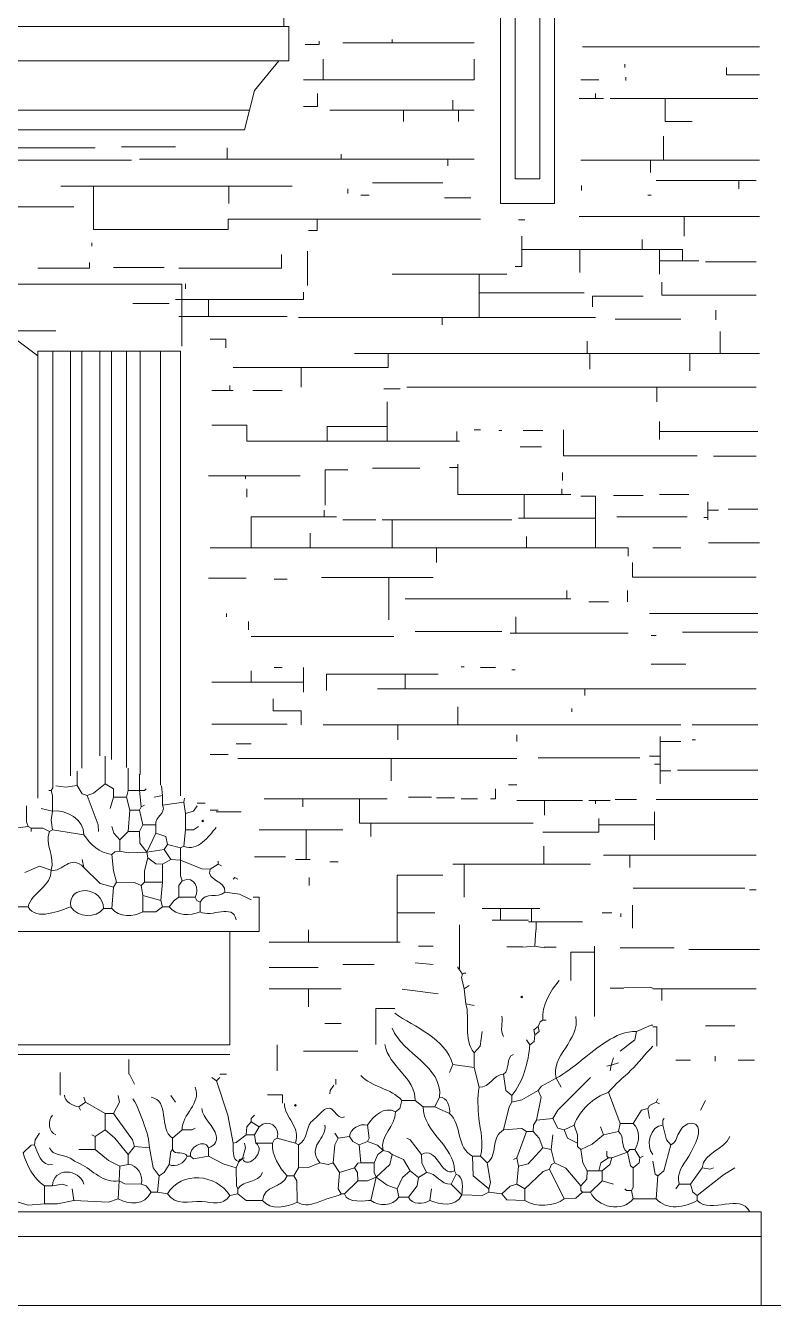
# Model space of a CAD drawing. Header units: millimetres. Extents: x 0 to 19989, y 0 to 8213.
# Drawn here: x 6182 to 7902, y 0 to 2943 of the extents above; entities that cross this region are included whole.
import ezdxf

# ---------------------------------------------------------------- set-up
doc = ezdxf.new("R2010")
doc.units = ezdxf.units.MM
for name, color, linetype, lineweight in [('ARCH', 7, 'Continuous', 13), ('GROUND', 7, 'Continuous', 13), ('LOUVERS', 7, 'Continuous', 13), ('MASONRY', 7, 'Continuous', 13), ('PLANTS', 94, 'Continuous', 13), ('WINDOWS', 7, 'Continuous', 13)]:
    doc.layers.add(name, color=color, linetype=linetype, lineweight=lineweight)

msp = doc.modelspace()

# ---------------------------------------------------------------- linework, layer by layer
at = {"layer": 'ARCH', "color": 7, "lineweight": 13}
for p, q in [((7273.8, 2533.9), (7273.8, 3382.4)), ((7398.2, 3382.4), (7398.2, 2533.9)), ((7307.7, 2590.5), (7307.7, 3337.1)), ((7364.3, 3337.1), (7364.3, 2590.5)), ((6776, 3235.3), (6776, 2941.2)), ((6776, 2941.2), (4049.8, 2941.2)), ((6776, 2941.2), (6787.3, 2941.2)), ((6787.3, 2941.2), (6787.3, 2862)), ((6764.7, 2862), (4049.8, 2862)), ((6708.1, 2794.1), (6764.7, 2862)), ((6787.3, 2862), (6764.7, 2862)), ((6696.8, 2748.9), (6708.1, 2794.1)), ((4129, 2748.9), (6696.8, 2748.9)), ((6685.5, 2703.6), (6696.8, 2748.9)), ((4140.3, 2703.6), (6685.5, 2703.6)), ((7364.3, 2590.5), (7307.7, 2590.5)), ((7398.2, 2533.9), (7273.8, 2533.9)), ((6705.3, 938.9), (6719.5, 938.9)), ((6719.5, 938.9), (6719.5, 859.7)), ((6651.6, 859.7), (4208.1, 859.7)), ((6719.5, 859.7), (6651.6, 859.7)), ((6651.6, 859.7), (6651.6, 599.5)), ((6651.6, 599.5), (4208.1, 599.5)), ((5995.5, 576.9), (6651.6, 576.9)), ((2816.7, 214.9), (7873.3, 214.9)), ((7873.3, 214.9), (7873.3, 158.4)), ((2816.7, 158.4), (7873.3, 158.4)), ((7873.3, 158.4), (7873.3, 0))]:
    msp.add_line(p, q, dxfattribs=at)
at = {"layer": 'GROUND', "color": 7, "lineweight": 13}
for p, q in [((2816.7, 0), (7873.3, 0)), ((7873.3, 0), (7929.9, 0))]:
    msp.add_line(p, q, dxfattribs=at)
at = {"layer": 'LOUVERS', "color": 7, "lineweight": 13}
for p, q in [((6210.4, 2194.6), (6244.7, 2194.6)), ((6210.4, 2183.3), (6210.4, 2194.6)), ((6210.4, 1166.7), (6210.4, 2183.3)), ((6244.7, 2194.6), (6285.7, 2194.6)), ((6244.7, 2194.6), (6244.7, 1190.1)), ((6285.7, 2194.6), (6311.2, 2194.6)), ((6285.7, 2194.6), (6285.7, 1218)), ((6311.2, 2194.6), (6352.6, 2194.6)), ((6311.2, 2194.6), (6311.2, 1235.4)), ((6352.6, 2194.6), (6379.3, 2194.6)), ((6352.6, 2194.6), (6352.6, 1263.7)), ((6379.3, 2194.6), (6414.5, 2194.6)), ((6379.3, 2194.6), (6379.3, 1255.5)), ((6414.5, 2194.6), (6445.6, 2194.6)), ((6414.5, 2194.6), (6414.5, 1236.9)), ((6445.6, 2194.6), (6492.3, 2194.6)), ((6445.6, 2194.6), (6445.6, 1220.6)), ((6492.3, 2194.6), (6538.5, 2194.6)), ((6492.3, 2194.6), (6492.3, 1196)), ((6538.5, 2194.6), (6538.5, 1171.7))]:
    msp.add_line(p, q, dxfattribs=at)
at = {"layer": 'MASONRY', "color": 7, "lineweight": 13}
for p, q in [((6825, 2899.8), (6857.1, 2899.8)), ((6857.1, 2899.8), (6857.1, 2907.2)), ((7024.9, 2903.5), (6911.8, 2903.5)), ((7024.9, 2903.5), (7024.9, 2911)), ((7024.9, 2903.5), (7213.4, 2903.5)), ((7869.5, 2894), (7462.3, 2894)), ((6866.5, 2818.7), (6866.5, 2865.8)), ((7213.3, 2818.7), (7213.3, 2865.8)), ((7560.3, 2846.9), (7560.3, 2854.4)), ((7794.1, 2846.9), (7794.1, 2830)), ((7794.1, 2830), (7869.5, 2830)), ((6866.5, 2818.7), (6821.3, 2818.7)), ((6866.5, 2818.7), (7175.7, 2818.7)), ((7175.7, 2818.7), (7213.3, 2818.7)), ((7500, 2818.6), (7458.5, 2818.6)), ((7562.2, 2824.3), (7562.2, 2816.7)), ((6853.5, 2786.6), (6853.5, 2757.1)), ((7164.4, 2771.5), (7164.4, 2748.9)), ((7492.5, 2775.3), (7454.8, 2775.3)), ((7492.5, 2775.3), (7492.5, 2786.6)), ((7492.5, 2775.3), (7511.3, 2775.3)), ((7526.4, 2775.3), (7652.4, 2775.3)), ((7652.4, 2722.7), (7652.4, 2775.3)), ((7865.8, 2775.3), (7652.4, 2775.3)), ((6853.5, 2757.1), (6821.3, 2757.1)), ((6881.6, 2748.9), (7051.3, 2748.9)), ((7051.3, 2748.9), (7051.3, 2722.5)), ((7164.4, 2748.9), (7051.3, 2748.9)), ((7177.6, 2748.9), (7164.4, 2748.9)), ((7177.6, 2748.9), (7213.4, 2748.9)), ((7177.6, 2748.9), (7177.6, 2722.5)), ((7714.9, 2722.7), (7652.4, 2722.7)), ((7648.9, 2633.9), (7648.9, 2688.5)), ((6342.4, 2662.1), (6131.2, 2662.1)), ((6527.1, 2664), (6402.7, 2664)), ((6645.9, 2635.7), (6645.9, 2662.1)), ((5937, 2633.9), (6425.3, 2633.9)), ((6645.9, 2635.7), (6444.2, 2635.7)), ((6645.9, 2635.7), (6908, 2635.7)), ((6908, 2647.1), (6908, 2635.7)), ((6960.8, 2635.7), (6908, 2635.7)), ((6983.4, 2635.7), (6960.8, 2635.7)), ((6987.2, 2635.7), (6983.4, 2635.7)), ((7032.4, 2635.7), (6987.2, 2635.7)), ((7055.1, 2635.7), (7032.4, 2635.7)), ((7055.1, 2635.7), (7153.1, 2635.7)), ((7153.1, 2635.7), (7153.1, 2620.7)), ((7153.1, 2635.7), (7213.4, 2635.7)), ((7458.5, 2633.9), (7618.8, 2633.9)), ((7618.8, 2605.6), (7618.8, 2633.9)), ((7648.9, 2633.9), (7618.8, 2633.9)), ((7648.9, 2633.9), (7869.5, 2633.9)), ((6263.2, 2573.5), (6338.6, 2573.5)), ((6649.7, 2573.5), (6338.6, 2573.5)), ((6338.6, 2522.6), (6338.6, 2573.5)), ((6649.7, 2573.5), (6649.7, 2533.9)), ((6649.7, 2573.5), (6794.9, 2573.5)), ((6923.1, 2567.9), (6923.1, 2556.6)), ((6979.6, 2581.1), (7141.8, 2581.1)), ((7460.4, 2564.1), (7460.4, 2575.4)), ((7632, 2586.7), (7822.4, 2586.7)), ((7822.4, 2586.7), (7822.4, 2567.9)), ((7862, 2586.7), (7822.4, 2586.7)), ((6953.2, 2552.8), (6972.1, 2552.8)), ((7205.9, 2547.1), (7145.6, 2547.1)), ((7620.7, 2552.8), (7613.1, 2552.8)), ((6293.4, 2526.4), (5940.8, 2526.4)), ((6338.6, 2473.8), (6338.6, 2522.6)), ((7696.1, 2503.8), (7454.8, 2503.8)), ((7696.1, 2458.5), (7696.1, 2503.8)), ((7696.1, 2503.8), (7869.5, 2503.8)), ((6647.8, 2473.8), (6338.6, 2473.8)), ((6852.8, 2498), (6647.8, 2498)), ((6647.8, 2498), (6647.8, 2473.8)), ((6852.8, 2471.8), (6852.8, 2498)), ((6852.8, 2498), (7149.3, 2498)), ((7149.3, 2498), (7228.5, 2498)), ((7315.2, 2496.2), (7330.3, 2496.2)), ((6334.8, 2435.9), (6334.8, 2443.4)), ((6832.6, 2471.8), (6852.8, 2471.8)), ((7322.8, 2428.4), (7322.8, 2458.5)), ((7599.9, 2451), (7599.9, 2428.4)), ((6770.4, 2385.1), (6770.4, 2417)), ((6830.7, 2345.4), (6830.7, 2424.6)), ((7322.8, 2388.8), (7322.8, 2428.4)), ((7322.8, 2428.4), (7456.6, 2428.4)), ((7456.6, 2375.6), (7456.6, 2428.4)), ((7456.6, 2428.4), (7599.9, 2428.4)), ((7639.5, 2428.4), (7599.9, 2428.4)), ((7639.5, 2428.4), (7639.5, 2402)), ((7639.5, 2428.4), (7692.3, 2428.4)), ((7692.3, 2428.4), (7692.3, 2402)), ((6329.2, 2385.1), (6210.4, 2385.1)), ((6329.2, 2398.2), (6329.2, 2385.1)), ((6500.8, 2386.9), (6383.9, 2386.9)), ((6534.7, 2385.1), (6770.4, 2385.1)), ((7307.7, 2388.8), (7322.8, 2388.8)), ((7639.5, 2371.8), (7639.5, 2402)), ((7639.5, 2402), (7692.3, 2402)), ((7730, 2402), (7692.3, 2402)), ((7745.1, 2400.1), (7862, 2400.1)), ((7040, 2371.7), (7024.9, 2371.7)), ((7224.7, 2371.7), (7040, 2371.7)), ((7224.7, 2328.4), (7224.7, 2371.7)), ((7224.7, 2371.7), (7288.8, 2371.7)), ((6459.3, 2348.1), (6097.3, 2348.1)), ((6541.3, 2348.1), (6459.3, 2348.1)), ((6541.3, 2313.3), (6541.3, 2348.1)), ((6549.8, 2337.9), (6549.8, 2349.2)), ((6821.3, 2313.3), (6821.3, 2330.3)), ((7224.7, 2328.4), (7224.7, 2271.9)), ((7224.7, 2328.4), (7466.1, 2328.4)), ((7645.2, 2322.9), (7645.2, 2352.9)), ((6429.1, 2303.9), (6512.1, 2303.9)), ((6527.1, 2313.3), (6541.3, 2313.3)), ((6541.3, 2273.8), (6541.3, 2313.3)), ((6541.3, 2313.3), (6568.6, 2313.3)), ((6568.6, 2313.3), (6602.6, 2313.3)), ((6602.6, 2273.8), (6602.6, 2313.3)), ((6602.6, 2313.3), (6821.3, 2313.3)), ((7601.8, 2320.8), (7485.5, 2320.8)), ((7485.5, 2320.8), (7485.5, 2296.4)), ((7862, 2322.9), (7645.2, 2322.9)), ((6541.3, 2273.8), (6534.7, 2273.8)), ((6541.3, 2205.9), (6541.3, 2273.8)), ((6602.6, 2273.8), (6541.3, 2273.8)), ((6783.6, 2273.8), (6602.6, 2273.8)), ((6960.8, 2271.9), (6810, 2271.9)), ((7139.9, 2271.9), (6960.8, 2271.9)), ((7139.9, 2254.9), (7139.9, 2271.9)), ((7139.9, 2271.9), (7224.7, 2271.9)), ((7243.6, 2271.9), (7224.7, 2271.9)), ((7492.5, 2271.9), (7243.6, 2271.9)), ((7537.7, 2268.1), (7688.5, 2268.1)), ((7769.6, 2288.8), (7769.6, 2266.2)), ((6251.9, 2241.4), (6145.4, 2241.4)), ((7779, 2188.9), (7779, 2239.8)), ((6606.3, 2222.2), (6642.2, 2222.2)), ((6642.2, 2222.2), (6642.2, 2202.1)), ((7473.6, 2188.9), (7473.6, 2217.2)), ((6938.2, 2188.9), (7015.5, 2188.9)), ((7015.5, 2156.9), (7015.5, 2188.9)), ((7134.2, 2188.9), (7015.5, 2188.9)), ((7473.6, 2188.9), (7134.2, 2188.9)), ((7473.6, 2188.9), (7479.3, 2188.9)), ((7479.3, 2153.1), (7479.3, 2188.9)), ((7709.3, 2188.9), (7479.3, 2188.9)), ((7709.3, 2188.9), (7709.3, 2149.3)), ((7709.3, 2188.9), (7779, 2188.9)), ((7869.5, 2188.9), (7779, 2188.9)), ((6659.1, 2156.9), (6815.6, 2156.9)), ((6815.6, 2156.9), (6815.6, 2111.6)), ((6815.6, 2156.9), (7015.5, 2156.9)), ((6610.1, 2104.1), (6651.6, 2104.1)), ((6651.6, 2115.4), (6651.6, 2104.1)), ((6659.1, 2104.1), (6651.6, 2104.1)), ((6704.4, 2104.1), (6772.2, 2104.1)), ((7043.7, 2107.8), (7006, 2107.8)), ((7058.8, 2111.6), (7633.9, 2111.6)), ((7633.9, 2077.7), (7633.9, 2111.6)), ((7633.9, 2111.6), (7862, 2111.6)), ((7013.6, 2021), (7013.6, 2077.7)), ((7639.5, 2009.8), (7639.5, 2032.4)), ((6691.1, 2024.3), (6610.1, 2024.3)), ((6691.1, 1987.2), (6691.1, 2024.3)), ((6875.9, 1987.2), (6875.9, 2021)), ((6875.9, 2021), (7013.6, 2021)), ((7013.6, 1987.2), (7013.6, 2021)), ((7173.8, 1987.2), (7173.8, 2009.8)), ((7228.5, 2013.6), (7213.4, 2013.6)), ((7277.5, 2011.7), (7270, 2011.7)), ((7371.8, 2011.7), (7326.5, 2011.7)), ((7419, 2013.6), (7419, 1953.4)), ((7639.5, 2009.8), (7639.5, 1991)), ((7639.5, 2009.8), (7865.8, 2009.8)), ((6875.9, 1987.2), (6691.1, 1987.2)), ((6875.9, 1987.2), (7013.6, 1987.2)), ((7013.6, 1987.2), (7173.8, 1987.2)), ((7179.5, 1987.2), (7173.8, 1987.2)), ((7319, 1974), (7368, 1974)), ((7419, 1953.4), (7439.7, 1953.4)), ((7439.7, 1953.4), (7726.2, 1953.4)), ((7764, 1953.2), (7862, 1953.2)), ((6923.1, 1921.2), (6870.8, 1921.2)), ((6870.8, 1921.2), (6870.8, 1840.1)), ((6979.6, 1925), (7089, 1925)), ((7175.7, 1926.8), (7156.9, 1926.8)), ((7175.7, 1934.4), (7175.7, 1926.8)), ((7175.7, 1926.8), (7175.7, 1864.6)), ((7417, 1896.7), (7417, 1915.5)), ((6687.4, 1908), (6602.6, 1908)), ((6687.4, 1900.5), (6687.4, 1908)), ((6687.4, 1908), (6813.7, 1908)), ((6691.2, 1877.8), (6691.2, 1859)), ((7175.7, 1864.6), (7328.4, 1864.6)), ((7328.4, 1864.6), (7328.4, 1810)), ((7415.2, 1864.6), (7328.4, 1864.6)), ((7415.2, 1864.6), (7415.2, 1877.8)), ((7415.2, 1864.6), (7435.9, 1864.6)), ((7458.5, 1860.8), (7492.5, 1860.8)), ((7492.5, 1860.8), (7492.5, 1810)), ((7533.9, 1862.7), (7601.8, 1862.7)), ((7639.5, 1864.6), (7707.4, 1864.6)), ((6868.4, 1828.8), (6868.4, 1813.7)), ((7750.8, 1828.8), (7750.8, 1847.7)), ((7750.8, 1828.8), (7750.8, 1811.8)), ((7750.8, 1828.8), (7775.3, 1828.8)), ((7797.9, 1830.7), (7865.8, 1830.7)), ((6868.4, 1813.7), (6700.6, 1813.7)), ((6700.6, 1813.7), (6700.6, 1742.1)), ((6896.7, 1813.7), (6868.4, 1813.7)), ((6987.2, 1806.2), (6911.8, 1806.2)), ((7002.3, 1806.2), (7024.9, 1806.2)), ((7024.9, 1806.2), (7024.9, 1742.1)), ((7024.9, 1806.2), (7300.2, 1806.2)), ((7328.4, 1810), (7315.2, 1810)), ((7492.5, 1810), (7328.4, 1810)), ((7492.5, 1742.1), (7492.5, 1810)), ((7703.6, 1813.7), (7541.5, 1813.7)), ((7750.8, 1811.8), (7741.3, 1811.8)), ((7750.8, 1806.2), (7750.8, 1811.8)), ((6836.3, 1776), (6836.3, 1742.1)), ((7334.1, 1768.5), (7334.1, 1742.1)), ((6606.3, 1742.1), (6700.6, 1742.1)), ((6700.6, 1742.1), (6836.3, 1742.1)), ((6885.4, 1742.1), (6836.3, 1742.1)), ((7024.9, 1742.1), (6885.4, 1742.1)), ((7126.7, 1742.1), (7024.9, 1742.1)), ((7126.7, 1742.1), (7126.7, 1708.1)), ((7126.7, 1742.1), (7334.1, 1742.1)), ((7492.5, 1742.1), (7334.1, 1742.1)), ((7492.5, 1742.1), (7567.9, 1742.1)), ((7567.9, 1742.1), (7567.9, 1723.2)), ((7624.4, 1742.1), (7688.5, 1742.1)), ((7869.5, 1753.4), (7752.6, 1753.4)), ((7577.3, 1674.3), (7577.3, 1708.1)), ((6689.3, 1672.3), (6602.6, 1672.3)), ((6753.4, 1670.4), (6783.6, 1670.4)), ((6862.7, 1674.1), (6877.8, 1674.1)), ((6877.8, 1674.1), (7017.3, 1674.1)), ((7119.2, 1674.1), (7017.3, 1674.1)), ((7017.3, 1621.4), (7017.3, 1674.1)), ((7862, 1674.3), (7577.3, 1674.3)), ((7017.3, 1576.2), (7017.3, 1621.4)), ((7055.1, 1625.2), (7426.5, 1625.2)), ((7426.5, 1644), (7426.5, 1625.2)), ((7435.9, 1625.2), (7426.5, 1625.2)), ((7566, 1617.6), (7566, 1644)), ((6644, 1591.3), (6644, 1583.7)), ((7477.4, 1617.6), (7522.6, 1617.6)), ((7865.8, 1591.3), (7616.9, 1591.3)), ((6694.9, 1553.5), (6694.9, 1572.4)), ((7309.6, 1583.7), (7309.6, 1546)), ((6700.6, 1538.4), (6836.3, 1538.4)), ((6836.3, 1538.4), (6862.7, 1538.4)), ((6862.7, 1538.4), (7028.7, 1538.4)), ((7277.5, 1549.8), (7077.7, 1549.8)), ((7309.6, 1546), (7296.4, 1546)), ((7319, 1546), (7309.6, 1546)), ((7567.9, 1546), (7319, 1546)), ((7620.7, 1540.3), (7632, 1540.3)), ((7692.3, 1547.9), (7865.8, 1547.9)), ((7620.7, 1474.4), (7699.9, 1474.4)), ((6700.6, 1432.9), (6700.6, 1459.3)), ((6753.4, 1466.8), (6772.2, 1466.8)), ((6821.3, 1466.8), (6821.3, 1432.9)), ((6874.1, 1414), (6874.1, 1451.7)), ((6874.1, 1451.7), (7028.7, 1451.7)), ((7028.7, 1451.7), (7055.1, 1451.7)), ((7073.9, 1451.7), (7055.1, 1451.7)), ((7055.1, 1451.7), (7055.1, 1417.8)), ((7073.9, 1451.7), (7130.5, 1451.7)), ((7190.8, 1468.7), (7183.3, 1468.7)), ((7262.4, 1466.8), (7228.5, 1466.8)), ((7300.2, 1461.2), (7307.7, 1461.2)), ((6700.6, 1432.9), (6610.1, 1432.9)), ((6700.6, 1432.9), (6821.3, 1432.9)), ((6821.3, 1410.3), (6821.3, 1432.9)), ((6991, 1417.8), (7055.1, 1417.8)), ((7164.4, 1417.8), (7055.1, 1417.8)), ((7190.8, 1417.8), (7164.4, 1417.8)), ((7467.9, 1417.8), (7190.8, 1417.8)), ((7467.9, 1417.8), (7467.9, 1402.7)), ((7613.1, 1417.8), (7467.9, 1417.8)), ((7726.2, 1417.8), (7613.1, 1417.8)), ((7862, 1417.8), (7726.2, 1417.8)), ((6751.5, 1367.3), (6751.5, 1395.2)), ((6815.5, 1367.3), (6751.5, 1367.3)), ((6815.5, 1334.8), (6815.5, 1367.3)), ((7175.7, 1334.8), (7175.7, 1376.3)), ((7437.8, 1372.5), (7437.8, 1365)), ((6783.6, 1336.7), (6610.1, 1336.7)), ((7038.1, 1334.8), (6866.5, 1334.8)), ((7038.1, 1334.8), (7038.1, 1300.9)), ((7038.1, 1334.8), (7175.7, 1334.8)), ((7688.5, 1334.8), (7175.7, 1334.8)), ((7865.8, 1334.8), (7714.9, 1334.8)), ((7311.5, 1312.2), (7311.5, 1297.1)), ((7641.4, 1297.1), (7641.4, 1308.4)), ((7641.4, 1263.2), (7641.4, 1297.1)), ((7641.4, 1297.1), (7688.5, 1297.1)), ((7722.5, 1300.9), (7714.9, 1300.9)), ((6606.3, 1267), (6647.8, 1267)), ((6700.6, 1291.5), (6666.7, 1291.5)), ((6670.4, 1257.5), (7023, 1257.5)), ((7292.6, 1257.5), (7023, 1257.5)), ((7023, 1206.6), (7023, 1257.5)), ((7311.5, 1257.5), (7292.6, 1257.5)), ((7594.3, 1259.4), (7360.5, 1259.4)), ((7616.9, 1263.2), (7641.4, 1263.2)), ((7628.2, 1244.3), (7641.4, 1244.3)), ((7641.4, 1263.2), (7641.4, 1244.3)), ((7641.4, 1229.3), (7641.4, 1244.3)), ((7641.4, 1199.1), (7641.4, 1229.3)), ((7641.4, 1229.3), (7665.9, 1229.3)), ((7865.8, 1231.1), (7681, 1231.1)), ((7262.4, 1187.8), (7262.4, 1165.2)), ((7292.6, 1197.2), (7311.5, 1197.2)), ((6595, 1155.1), (6576.8, 1155.1)), ((6819.4, 1165.2), (6730.8, 1165.2)), ((6819.4, 1146.3), (6819.4, 1165.2)), ((6950.1, 1165.2), (6819.4, 1165.2)), ((6950.1, 1165.2), (6950.1, 1108.6)), ((6950.1, 1165.2), (7013.6, 1165.2)), ((7062.6, 1168.9), (7115.4, 1168.9)), ((7168.2, 1167), (7126.7, 1167)), ((7183.3, 1165.2), (7221, 1165.2)), ((7262.4, 1165.2), (7251.1, 1165.2)), ((7375.6, 1161.4), (7311.5, 1161.4)), ((7375.6, 1127.5), (7375.6, 1161.4)), ((7462.3, 1161.4), (7375.6, 1161.4)), ((7477.4, 1161.4), (7492.5, 1161.4)), ((7492.5, 1161.4), (7526.4, 1161.4)), ((7492.5, 1161.4), (7492.5, 1153.8)), ((7537.7, 1163.3), (7586.7, 1163.3)), ((7865.8, 1163.3), (7632, 1163.3)), ((6625.2, 1138.8), (6606.3, 1138.8)), ((6664.1, 1135), (6620.5, 1135)), ((6678, 1135), (6664.1, 1135)), ((7500, 1104.8), (7500, 1119.9)), ((7628.2, 1135), (7628.2, 1104.8)), ((6734.5, 1093.4), (6719.5, 1093.4)), ((6826.9, 1093.4), (6734.5, 1093.4)), ((6826.9, 1025.6), (6826.9, 1093.4)), ((6826.9, 1093.4), (6911.8, 1093.4)), ((6950.1, 1108.6), (6975.9, 1108.6)), ((6975.9, 1078.4), (6975.9, 1108.6)), ((7349.2, 1108.6), (6975.9, 1108.6)), ((7500, 1104.8), (7500, 1087.9)), ((7500, 1104.8), (7628.2, 1104.8)), ((7628.2, 1070.9), (7628.2, 1104.8)), ((7500, 1087.9), (7371.8, 1087.9)), ((6779.8, 1031.3), (6708.1, 1031.3)), ((7373.7, 1055.8), (7373.7, 1014.5)), ((7511.3, 1035.1), (7571.6, 1035.1)), ((7571.6, 1006.8), (7571.6, 1035.1)), ((7571.6, 1035.1), (7635.7, 1035.1)), ((7635.7, 1035.1), (7862, 1035.1)), ((6826.9, 1025.6), (6802.4, 1025.6)), ((6826.9, 1025.6), (6836.3, 1025.6)), ((6900.5, 1020), (6881.6, 1020)), ((7190.8, 1014.5), (7164.4, 1014.5)), ((7190.8, 1014.5), (7190.8, 938.9)), ((7190.8, 1014.5), (7373.7, 1014.5)), ((7409.5, 1014.5), (7373.7, 1014.5)), ((7481.1, 1014.5), (7409.5, 1014.5)), ((6834.5, 965.3), (6834.5, 984.2)), ((7141.8, 989.7), (7036.6, 989.7)), ((7036.6, 989.7), (7036.6, 903.1)), ((7579.2, 959.7), (7835.6, 959.7)), ((7846.9, 955.9), (7862, 955.9)), ((7273.8, 912.5), (7232.3, 912.5)), ((7345.4, 912.5), (7273.8, 912.5)), ((7273.8, 912.5), (7273.8, 886.1)), ((7345.4, 912.5), (7345.4, 885.5)), ((7345.4, 912.5), (7364.3, 912.5)), ((7577.3, 867.3), (7577.3, 920.1)), ((7036.6, 835.2), (7036.6, 903.1)), ((7122.9, 903.1), (7036.6, 903.1)), ((7273.8, 886.1), (7254.9, 886.1)), ((7338.8, 886.1), (7273.8, 886.1)), ((7530.2, 903.1), (7507.5, 903.1)), ((7550.9, 901.2), (7550.9, 893.7)), ((6832.6, 863.5), (6832.6, 835.2)), ((7179.5, 874.8), (7179.5, 867.3)), ((7179.5, 867.3), (7179.5, 814.5)), ((7347.1, 881.8), (7356.2, 881.8)), ((7356.2, 863.3), (7356.2, 881.8)), ((7462.3, 881.8), (7356.2, 881.8)), ((6832.6, 835.2), (6742.1, 835.2)), ((6832.6, 835.2), (7036.6, 835.2)), ((7043.7, 835.2), (7036.6, 835.2)), ((7288.8, 824.7), (7325, 824.7)), ((7490, 812.5), (7490, 825.8)), ((7179.5, 814.5), (7179.5, 778.2)), ((7374.6, 824), (7402, 824)), ((7435.8, 747.2), (7435.8, 812.5)), ((7435.8, 812.5), (7490, 812.5)), ((7490, 791.9), (7490, 812.5)), ((7549, 822), (7615.1, 822)), ((7624.4, 822), (7673.5, 822)), ((7854.4, 818.2), (7707.4, 818.2)), ((7869.5, 818.2), (7854.4, 818.2)), ((6855.2, 776.8), (6742.1, 776.8)), ((6983.4, 784.3), (6911.8, 784.3)), ((7179.5, 778.2), (7179.5, 774.1)), ((7490, 664.2), (7490, 791.9)), ((7194.6, 764.2), (7189.5, 764.2)), ((6832.6, 727.7), (6742.1, 727.7)), ((6832.6, 727.7), (6832.6, 686.3)), ((6832.6, 727.7), (6908, 727.7)), ((7557.9, 729.6), (7526.4, 729.6)), ((7645.2, 727.8), (7624.4, 727.8)), ((7645.2, 727.8), (7645.2, 701.4)), ((7645.2, 727.8), (7862, 727.8)), ((7030.9, 682.6), (6987.1, 682.6)), ((6987.1, 682.6), (6987.1, 599.6)), ((6870.3, 648.6), (6908, 648.6)), ((7633.8, 640.8), (7624.4, 640.8)), ((7633.8, 595.9), (7633.8, 640.8)), ((7813, 642.9), (7745.1, 642.9)), ((6760.9, 599.5), (6760.9, 539.2)), ((6419.3, 531.6), (6419.3, 565.6)), ((6821.3, 584.5), (6945.7, 584.5)), ((7711.2, 563.7), (7677.2, 563.7)), ((7767.7, 573.2), (7767.7, 561.8)), ((7820.5, 563.7), (7858.2, 563.7)), ((6261.7, 483.8), (6261.7, 535.4)), ((6628.8, 531.6), (6644, 531.6)), ((6895.7, 507.9), (6895.7, 520.4)), ((6772.9, 484.6), (6738.6, 484.6)), ((6772.9, 465.1), (6772.9, 484.6))]:
    msp.add_line(p, q, dxfattribs=at)
at = {"layer": 'PLANTS', "color": 94, "lineweight": 13}
for points in [[(6365, 1263), (6365, 1199.1)], [(6300.9, 1228.4), (6300.9, 1195.3)], [(6417.8, 1235.2), (6417.8, 1202.9), (6417.8, 1184)], [(6444.2, 1184), (6444.3, 1221.3)], [(6240.6, 1184), (6235.8, 1184)], [(6244.6, 1190), (6240.6, 1184)], [(6244.3, 1136.9), (6244.2, 1172.7), (6240.6, 1184)], [(6251.6, 1194.8), (6274.5, 1191.6), (6300.9, 1195.3)], [(6323.5, 1172.7), (6312.4, 1176.6), (6300.9, 1195.3)], [(6323.5, 1172.7), (6338.6, 1177.7), (6365, 1199.1)], [(6365, 1199.1), (6383.9, 1187.8), (6383.9, 1168.9)], [(6414, 1168.9), (6417.8, 1184)], [(6444.2, 1184), (6417.8, 1184)], [(6459.3, 1187.8), (6455.5, 1184), (6444.2, 1184)], [(6444.2, 1184), (6448, 1146.3)], [(6497, 1172.7), (6494.8, 1194.7)], [(6187.8, 1101.1), (6184.2, 1112.4), (6184.1, 1148.8)], [(6349.9, 1089.7), (6348.9, 1104.8), (6323.5, 1172.7)], [(6376.3, 1142.5), (6383.9, 1168.9)], [(6414, 1168.9), (6383.9, 1168.9)], [(6414, 1168.9), (6421.6, 1138.8)], [(6455.5, 1150.1), (6448, 1146.3)], [(6478.1, 1168.9), (6497, 1172.7)], [(6497, 1150.1), (6497, 1172.7)], [(6497, 1150.1), (6546, 1157.6)], [(6546, 1157.6), (6547.8, 1166.8)], [(6546, 1157.6), (6549.8, 1131.2)], [(6576.8, 1148.8), (6568.5, 1136.2), (6549.8, 1131.2)], [(6244.3, 1136.9), (6217.9, 1142.5)], [(6244.3, 1136.9), (6240.6, 1116.1), (6244.3, 1093.5)], [(6417.8, 1089.7), (6421.6, 1138.8)], [(6444.2, 1138.8), (6421.6, 1138.8)], [(6444.2, 1138.8), (6448, 1146.3)], [(6444.2, 1138.8), (6451.7, 1104.8)], [(6549.8, 1093.5), (6549.8, 1131.2)], [(6187.8, 1101.1), (6157.6, 1097.3)], [(6187.8, 1101.1), (6195.3, 1097.3)], [(6195.3, 1097.3), (6221.7, 1097.1), (6236.8, 1089.7)], [(6195.3, 1089.7), (6195.3, 1097.3)], [(6244.3, 1093.5), (6236.8, 1089.7)], [(6244.3, 1093.5), (6316, 1082.2)], [(6398.9, 1070.9), (6385.1, 1086), (6380.1, 1101.1)], [(6417.8, 1089.7), (6398.9, 1070.9)], [(6444.2, 1089.7), (6417.8, 1089.7)], [(6444.2, 1089.7), (6451.7, 1104.8)], [(6461.2, 1042.6), (6445.2, 1063.3), (6444.2, 1089.7)], [(6451.7, 1104.8), (6481.9, 1104.8)], [(6481.9, 1104.8), (6481.9, 1086)], [(6549.8, 1093.5), (6546, 1055.8)], [(6549.8, 1093.5), (6568.6, 1093.7), (6579.9, 1101.1)], [(6398.9, 1070.9), (6398.9, 1044.5)], [(6461.2, 1042.6), (6481.9, 1086)], [(6508.3, 1059.6), (6504.4, 1078.3), (6481.9, 1086)], [(6508.3, 1059.6), (6500.8, 1048.3)], [(6538.5, 1052), (6508.3, 1059.6)], [(6380.1, 1037), (6387.6, 1043.3), (6398.9, 1044.5)], [(6391.4, 972.9), (6384, 999.2), (6380.1, 1037)], [(6461.2, 1042.6), (6417.8, 1040.7), (6398.9, 1044.5)], [(6461.2, 1042.6), (6500.8, 1048.3)], [(6461.2, 1042.6), (6463, 1029.4)], [(6515.8, 1025.6), (6500.8, 1048.3)], [(6538.5, 1052), (6546, 1055.8)], [(6538.5, 1052), (6538.5, 1023.8)], [(6240.6, 1001.1), (6214.2, 1010.4), (6180.2, 995.5)], [(6316, 1006.8), (6312.2, 1025.6)], [(6383.9, 961.5), (6353.7, 970.3), (6316, 1006.8)], [(6455.5, 972.9), (6455.7, 999.2), (6463, 1029.4)], [(6497, 1014.3), (6481.9, 1015.5), (6463, 1029.4)], [(6497, 1014.3), (6515.8, 1025.6)], [(6497, 1014.3), (6497, 972.9)], [(6538.5, 1023.8), (6515.8, 1025.6)], [(6606.3, 1003), (6587.5, 1004.1), (6538.5, 1023.8)], [(6542.2, 976.6), (6538.6, 987.9), (6538.5, 1023.8)], [(6606.3, 1003), (6625.2, 1014.3)], [(6625.2, 1021.9), (6625.2, 1014.3)], [(6625.2, 1014.3), (6632.7, 1010.6)], [(6391.4, 972.9), (6383.9, 961.5)], [(6391.4, 972.9), (6432.9, 972.7), (6448, 965.3)], [(6455.5, 972.9), (6448, 965.3)], [(6455.5, 972.9), (6497, 972.9)], [(6493.2, 931.4), (6497, 972.9)], [(6534.7, 938.9), (6534.8, 965.3), (6542.2, 976.6)], [(6670.4, 980.4), (6662.9, 984.2), (6659.1, 980.4)], [(6380.1, 912.5), (6383.9, 961.5)], [(6448, 965.3), (6451.7, 942.7)], [(6493.2, 931.4), (6451.7, 942.7)], [(6451.7, 905), (6451.7, 942.7)], [(6700.9, 933), (6674.2, 945.4), (6640.3, 950.2)], [(6187.8, 916.3), (6127.5, 916.3)], [(6380.1, 912.5), (6361.2, 912.5)], [(6497, 916.3), (6481.9, 905.1), (6451.7, 905)], [(6497, 916.3), (6493.2, 931.4)], [(6497, 916.3), (6512.1, 916.3)], [(6534.7, 938.9), (6523.4, 931.4), (6512.1, 916.3)], [(6534.7, 938.9), (6572.4, 938.9)], [(6572.4, 938.9), (6576.2, 931.4), (6583.7, 927.6)], [(6583.7, 905), (6583.7, 927.6)], [(7345.4, 885.5), (7345.4, 882.4)], [(7345.4, 882.4), (7338.8, 881.7)], [(7345.4, 882.4), (7347.1, 881.8)], [(7352.9, 825.8), (7355.6, 863.3)], [(7085.2, 825.8), (7119.2, 825.8)], [(7325, 823.6), (7352.9, 825.8)], [(7352.9, 825.8), (7374.6, 822.2)], [(7615.1, 822), (7624.4, 822)], [(7077.7, 788.1), (7119.2, 784.3)], [(7175.9, 778.2), (7175.9, 776.8), (7187, 761.7)], [(7190.8, 727.8), (7184.5, 754.1), (7187, 761.7)], [(7189.5, 762.9), (7187, 761.7)], [(7130.5, 716.4), (7048.3, 727.6)], [(7202.1, 735.3), (7190.8, 727.8)], [(7190.8, 727.8), (7194.6, 693.8)], [(7624.4, 729.4), (7616.9, 731.5), (7559, 731.4)], [(7213.4, 690), (7194.6, 693.8)], [(7371.8, 656.1), (7365.3, 652.2), (7360.5, 641)], [(7371.8, 656.1), (7379.3, 656.1)], [(7213.4, 580.7), (7227.3, 595.8), (7232.3, 629.7)], [(7341.6, 599.5), (7351.7, 607.1), (7352.9, 622.2)], [(7352.9, 622.2), (7350.4, 633.5), (7360.5, 641)], [(7352.9, 622.2), (7363, 629.7), (7360.5, 641)], [(7586.7, 629.7), (7582.8, 610.9), (7549, 584.5)], [(7624.4, 644.4), (7620.7, 644.6), (7586.7, 629.7)], [(7341.6, 599.5), (7334.1, 610.9)], [(7213.4, 580.7), (7213.4, 546.8)], [(7528.3, 552.4), (7533.9, 569.4)], [(6432.9, 509), (6420.9, 531.6)], [(7164.4, 554.3), (7156.9, 535.4)], [(7164.4, 554.3), (7213.4, 546.8)], [(7224.7, 501.5), (7213.4, 546.8)], [(7281.3, 531.7), (7286.3, 494), (7300.2, 482.7)], [(7518.9, 550.5), (7528.3, 552.4)], [(7526.4, 539.2), (7528.3, 552.4)], [(7545.2, 558.1), (7528.3, 552.4)], [(6621.4, 516.6), (6610.1, 524.1)], [(6621.4, 516.6), (6628.8, 524)], [(6621.4, 516.6), (6646.8, 437.4), (6659.1, 373.3)], [(6881.6, 486.4), (6882.8, 494), (6890.9, 506.1)], [(7360.5, 494), (7368.2, 504.2), (7402, 522.2)], [(7394.4, 429.9), (7405.9, 448.7), (7481.1, 524.1)], [(7402, 522.2), (7413.3, 501.5)], [(6316, 478.9), (6319.8, 467.6)], [(6395.2, 482.7), (6397.7, 467.6), (6383.9, 441.2)], [(6515.8, 482.7), (6527.1, 467.6)], [(7047.5, 471.3), (7042.7, 452.6), (7032.4, 444.9)], [(7077.7, 471.3), (7047.5, 471.3)], [(7096.5, 456.3), (7077.7, 471.3)], [(7134.2, 478.9), (7122.9, 456.3)], [(7360.5, 494), (7322.8, 472.4), (7300.2, 467.6)], [(7300.2, 467.6), (7300.2, 482.7)], [(7360.5, 494), (7367.9, 478.9), (7356.7, 426.1)], [(7522.6, 490.2), (7549, 418.6)], [(7632, 467.6), (7635.7, 475.1)], [(7745.1, 471.3), (7733.8, 448.7)], [(6319.8, 467.6), (6304.7, 456.3)], [(6308.4, 448.7), (6304.7, 456.3)], [(6365, 441.2), (6319.8, 467.6)], [(7096.5, 456.3), (7122.9, 456.3)], [(7156.9, 441.2), (7122.9, 456.3)], [(7300.2, 467.6), (7293.7, 456.3), (7281.3, 403.5)], [(7579.2, 418.6), (7598.2, 448.6), (7613.1, 452.5)], [(7632, 467.6), (7617, 459.9), (7613.1, 452.5)], [(7616.9, 429.9), (7613.1, 452.5)], [(7632, 467.6), (7639.5, 463.8)], [(6365, 441.2), (6383.9, 441.2)], [(6365, 441.2), (6365, 403.5)], [(6383.9, 441.2), (6427.9, 380.8), (6432.9, 365.8)], [(6689.3, 392.2), (6690.5, 411), (6700.6, 422.3)], [(6708.1, 437.4), (6700.6, 429.9), (6700.6, 422.3)], [(6719.5, 411), (6700.6, 422.3)], [(6968.3, 377.1), (6971.8, 384.6), (6968.3, 414.8)], [(7356.7, 426.1), (7350.2, 414.8), (7349.2, 399.7)], [(7356.7, 426.1), (7394.4, 429.9)], [(7420.8, 403.5), (7405.7, 407.4), (7394.4, 429.9)], [(7420.8, 403.5), (7443.4, 414.8)], [(7443.4, 414.8), (7450.8, 392.2), (7451, 373.3)], [(7549, 418.6), (7545.2, 399.7)], [(7579.2, 418.6), (7549, 418.6)], [(7650.8, 429.9), (7647.1, 426.1), (7647.1, 414.8)], [(7665.9, 369.5), (7655.8, 380.8), (7647.1, 414.8)], [(6202.9, 369.5), (6203.9, 380.8), (6214.2, 395.9)], [(6334.8, 392.2), (6342.4, 388.4)], [(6365, 403.5), (6342.4, 388.4)], [(6342.4, 358.2), (6342.4, 388.4)], [(6417.8, 346.9), (6387.5, 384.6), (6365, 403.5)], [(6519.6, 384.6), (6542.2, 403.5)], [(6519.6, 384.6), (6519.6, 358.2)], [(6542.2, 403.5), (6564.9, 403.6), (6572.4, 407.2)], [(6689.3, 392.2), (6666.7, 374.5), (6659.1, 373.3)], [(6689.3, 392.2), (6708.1, 392.2)], [(6719.5, 411), (6708.1, 392.2)], [(6711.9, 373.3), (6708.1, 392.2)], [(6749.6, 373.3), (6753.4, 380.8), (6760.9, 384.6)], [(6802.4, 373.3), (6760.9, 384.6)], [(6889.1, 328.1), (6893.1, 369.5), (6900.5, 384.6)], [(6892.9, 395.9), (6900.5, 384.6)], [(6926.8, 388.4), (6900.5, 384.6)], [(6926.8, 388.4), (6934.5, 377.2), (6949.5, 369.5)], [(7058.8, 384.6), (7066.2, 380.7), (7092.8, 346.9)], [(7281.3, 403.5), (7322.8, 407.1), (7334.1, 399.7)], [(7311.5, 339.4), (7334.1, 399.7)], [(7334.1, 399.7), (7349.2, 399.7)], [(7371.8, 362), (7363.1, 384.6), (7349.2, 399.7)], [(7390.6, 358.2), (7394.4, 392.2)], [(7420.8, 403.5), (7428.5, 384.8), (7451, 373.3)], [(7511.3, 392.2), (7484.9, 370.6), (7458.5, 358.2)], [(7511.3, 392.2), (7503.8, 411)], [(7511.3, 392.2), (7545.2, 399.7)], [(6202.9, 369.5), (6195.3, 368.3), (6176.5, 350.7)], [(6304.7, 358.2), (6342.4, 358.2)], [(6398.9, 320.5), (6372.5, 333), (6342.4, 358.2)], [(6417.8, 346.9), (6432.9, 365.8)], [(6466.8, 362), (6432.9, 365.8)], [(6466.8, 362), (6475.4, 316.7), (6489.4, 297.9)], [(6519.6, 358.2), (6516, 354.3), (6512.1, 324.3)], [(6602.6, 343.1), (6602.6, 362)], [(6680.8, 337.5), (6688.1, 362), (6685.5, 373.3)], [(6711.9, 373.3), (6749.6, 373.3)], [(6802.4, 373.3), (6810, 369.5)], [(6810, 369.5), (6810, 316.7)], [(6968.3, 377.1), (6949.5, 369.5)], [(6953.2, 328.1), (6949.5, 369.5)], [(6968.3, 377.1), (6991, 368.5), (7004.1, 356.3)], [(6983.4, 328.1), (6992, 346.9), (7004.1, 356.3)], [(7004.1, 356.3), (7017.3, 353.3), (7024.9, 346.9)], [(7371.8, 362), (7337.9, 325.3), (7315.2, 320.5)], [(7390.6, 358.2), (7371.8, 362)], [(7390.6, 358.2), (7398.2, 328.1)], [(7458.5, 358.2), (7451, 365.8), (7451, 373.3)], [(7458.5, 358.2), (7463.3, 328.1), (7473.6, 309.2)], [(7522.6, 339.4), (7518.9, 343.1), (7518.9, 354.4)], [(7566, 352.6), (7571.6, 358.2), (7583, 358.2)], [(7583, 358.2), (7594.3, 339.4)], [(7635.7, 297.9), (7649.6, 309.2), (7665.9, 369.5)], [(6398.9, 320.5), (6417.8, 324.3)], [(6417.8, 346.9), (6417.8, 324.3)], [(6489.4, 297.9), (6500.6, 305.4), (6512.1, 324.3)], [(6553.5, 343.1), (6561.1, 343.1)], [(6602.6, 343.1), (6568.6, 336.8), (6561.1, 343.1)], [(6602.6, 343.1), (6636.5, 325.3), (6666.7, 316.7)], [(6672.3, 329.9), (6666.7, 316.7)], [(6672.3, 329.9), (6674.2, 335.6), (6680.8, 337.5)], [(6672.3, 329.9), (6680.8, 337.5)], [(6680.8, 337.5), (6685.5, 339.4)], [(6859, 328.1), (6832.6, 316.9), (6810, 316.7)], [(6889.1, 328.1), (6877.8, 324.3), (6859, 328.1)], [(6904.2, 305.4), (6889.1, 328.1)], [(6938.2, 316.7), (6945.7, 326.8), (6953.2, 328.1)], [(6983.4, 328.1), (6953.2, 328.1)], [(6987.9, 294.9), (6983.6, 305.3), (6983.4, 328.1)], [(6987.9, 294.9), (7019.9, 324.3), (7024.9, 346.9)], [(7066.4, 309.2), (7051.3, 335.4), (7024.9, 346.9)], [(7092.8, 346.9), (7092.9, 328.1), (7104.1, 305.4)], [(7209.7, 343.1), (7228.5, 343.1)], [(7209.7, 343.1), (7210.9, 298), (7247.4, 267.7)], [(7228.5, 343.1), (7243.6, 328.1)], [(7243.6, 328.1), (7251, 282.8), (7247.4, 267.7)], [(7311.5, 339.4), (7303.9, 335.6)], [(7311.5, 339.4), (7315.2, 320.5)], [(7386.9, 313), (7391.7, 324.1), (7398.2, 328.1)], [(7398.2, 328.1), (7424.4, 315.7), (7458.5, 275.3)], [(7522.6, 339.4), (7504.8, 327.9), (7500, 309.2)], [(7507.5, 309.2), (7525.3, 324.3), (7530.2, 339.4)], [(7522.6, 339.4), (7530.2, 339.4)], [(7566, 352.6), (7530.2, 339.4)], [(7579.2, 316.7), (7572.8, 320.7), (7566, 352.6)], [(7579.2, 316.7), (7593.1, 328.1), (7594.3, 339.4)], [(7601.8, 343.1), (7594.3, 339.4)], [(7635.7, 297.9), (7629.4, 301.8), (7624.4, 331.8)], [(6398.9, 320.5), (6397.1, 286.6)], [(6489.4, 297.9), (6485.7, 260.2)], [(6666.7, 316.7), (6666.8, 275.3), (6670.4, 267.7)], [(6783.6, 297.9), (6798.6, 297.9)], [(6798.6, 297.9), (6810, 316.7)], [(6798.6, 297.9), (6806, 286.6), (6806.2, 237.6)], [(6908, 256.4), (6900.6, 267.7), (6904.2, 305.4)], [(6938.2, 316.7), (6904.2, 305.4)], [(6938.2, 316.7), (6945.5, 305.4), (6945.7, 286.6)], [(6987.9, 294.9), (6968.3, 286.7), (6945.7, 286.6)], [(6987.9, 294.9), (6975.9, 241.3)], [(6987.9, 294.9), (7013.6, 276.5), (7036.2, 267.7)], [(7066.4, 309.2), (7048.6, 294.1), (7036.2, 267.7)], [(7085.2, 294.1), (7066.4, 309.2)], [(7085.2, 294.1), (7104.1, 305.4)], [(7160.6, 279), (7171.9, 301.7)], [(7168.2, 309.2), (7171.9, 301.7)], [(7311.5, 279), (7315.2, 320.5)], [(7386.9, 313), (7371.9, 308.1), (7330.3, 267.7)], [(7386.9, 313), (7420.8, 245.1)], [(7458.5, 275.3), (7472.4, 290.3), (7473.6, 309.2)], [(7500, 309.2), (7473.6, 309.2)], [(7507.5, 309.2), (7500, 309.2)], [(7507.5, 286.6), (7507.5, 309.2)], [(7575.4, 264), (7579, 271.5), (7579.2, 316.7)], [(7632, 245.1), (7635.7, 297.9)], [(7711.2, 279), (7737.6, 316.7)], [(7813, 316.7), (7786.6, 300.6), (7726.2, 252.6)], [(7764, 316.7), (7756.4, 313.1), (7737.6, 316.7)], [(6225.5, 275.3), (6244.3, 275.3)], [(6225.5, 275.3), (6225.5, 233.8)], [(6244.3, 275.3), (6267, 278.7), (6278.3, 275.3)], [(6289.6, 267.7), (6293.4, 241.3)], [(6395.2, 245.1), (6397.1, 286.6)], [(6397.1, 286.6), (6410.3, 279.2), (6448, 279)], [(6470.6, 260.2), (6459.3, 275.1), (6448, 279)], [(6670.4, 256.4), (6670.4, 267.7)], [(6945.7, 286.6), (6915.5, 256.4)], [(7040, 248.9), (7036.2, 267.7)], [(7085.2, 294.1), (7082.3, 275.3), (7062.6, 248.9)], [(7111.6, 241.3), (7115.4, 267.7)], [(7185.1, 254.5), (7160.6, 279)], [(7247.4, 260.2), (7247.4, 267.7)], [(7311.5, 279), (7296.4, 274.1), (7277.5, 256.4)], [(7311.5, 279), (7330.3, 267.7)], [(7330.3, 241.3), (7330.3, 267.7)], [(7462.3, 260.2), (7458.5, 264), (7458.5, 275.3)], [(7507.5, 286.6), (7481.1, 260.2)], [(7507.5, 286.6), (7533.9, 279)], [(7560.3, 267.7), (7564.1, 264), (7575.4, 264)], [(7684.8, 279), (7677.2, 267.7)], [(7711.2, 279), (7684.8, 279)], [(7711.2, 279), (7716, 260.2), (7726.2, 252.6)], [(6165.2, 237.6), (6187.8, 230.2), (6225.5, 233.8)], [(6293.4, 241.3), (6255.7, 233.9), (6225.5, 233.8)], [(6293.4, 241.3), (6372.5, 237.6), (6395.2, 245.1)], [(6470.6, 260.2), (6485.7, 260.2)], [(6508.3, 256.4), (6485.7, 260.2)], [(6651.6, 252.6), (6670.4, 256.4)], [(6670.4, 256.4), (6689.3, 241.5), (6727, 241.3)], [(6908, 256.4), (6915.5, 256.4)], [(7040, 248.9), (7062.6, 248.9)], [(7185.1, 254.5), (7232.3, 252.8), (7247.4, 260.2)], [(7247.4, 260.2), (7277.5, 256.4)], [(7330.3, 241.3), (7288.8, 242.5), (7277.5, 256.4)], [(7462.3, 260.2), (7447.2, 246.3), (7420.8, 245.1)], [(7462.3, 260.2), (7481.1, 260.2)], [(7575.4, 264), (7579.2, 245.1)], [(7632, 245.1), (7579.2, 245.1)], [(7726.2, 252.6), (7726.2, 241.3)]]:
    msp.add_lwpolyline(points, dxfattribs=at)
for points in [[(6587.5, 1114.3), (6589.4, 1116.1), (6591.3, 1114.3), (6589.4, 1112.4)], [(7320.9, 708.9), (7322.8, 710.8), (7324.7, 708.9), (7322.8, 707)], [(6800.5, 460), (6802.4, 461.9), (6804.3, 460), (6802.4, 458.1)]]:
    msp.add_lwpolyline(points, close=True, dxfattribs=at)
for points in [[(6497, 1150.1), (6506.5, 1130.2), (6477.1, 1123.8), (6481.9, 1104.8)], [(6244.3, 1136.9), (6275.4, 1140.4), (6317.4, 1117.6), (6316, 1082.2)], [(6240.6, 1001.1), (6250.9, 1032), (6225.5, 1059.1), (6236.8, 1089.7)], [(6620.5, 1098.9), (6603.4, 1079.6), (6578.7, 1042.4), (6546, 1055.8)], [(6380.1, 1037), (6352.8, 1039.8), (6330.7, 1060.5), (6316, 1082.2)], [(6240.6, 1001.1), (6267.2, 994.3), (6285, 1040), (6316, 1006.8)], [(6240.6, 1001.1), (6243.4, 963.5), (6195.5, 950.6), (6187.8, 916.3)], [(6606.3, 1003), (6597.5, 974.6), (6643.8, 978.8), (6640.3, 950.2)], [(6542.2, 976.6), (6572.7, 989.2), (6581.5, 956.5), (6572.4, 938.9)], [(6285.8, 916.3), (6277.6, 969.2), (6361.6, 964.8), (6361.2, 912.5)], [(6640.3, 950.2), (6623.2, 934.2), (6596.2, 952.5), (6583.7, 927.6)], [(6285.8, 916.3), (6261.9, 908.6), (6207, 883.1), (6187.8, 916.3)], [(6285.8, 916.3), (6302.1, 892.6), (6344, 888.8), (6361.2, 912.5)], [(6380.1, 912.5), (6396.8, 892.2), (6430.4, 892.7), (6451.7, 905)], [(6583.7, 905), (6560.3, 895.8), (6529.6, 894.9), (6512.1, 916.3)], [(6583.7, 905), (6610.4, 890.5), (6658.4, 925.9), (6666.1, 886.7)], [(7371.8, 656.1), (7368.6, 690.2), (7388, 722.2), (7409.2, 747.2)], [(7213.4, 580.7), (7187.9, 612.2), (7204.4, 659.2), (7194.6, 693.8)], [(7164.4, 554.3), (7148.3, 613.2), (7075.9, 640.6), (7030.9, 671.7)], [(7277.1, 665), (7280.8, 649.6), (7271.4, 632), (7281.3, 618.4)], [(7402, 522.2), (7388.3, 573), (7457.3, 609.9), (7447.5, 664.2)], [(7134.2, 478.9), (7141.1, 550.3), (7050.4, 577.2), (7024.9, 637.3)], [(7008.5, 599.6), (7016.7, 549.5), (7079.2, 523.7), (7077.7, 471.3)], [(7341.6, 599.5), (7338.2, 558.9), (7326.3, 514.5), (7300.2, 482.7)], [(7303.9, 576.9), (7285, 570.6), (7297.1, 542.2), (7281.3, 531.7)], [(7224.7, 501.5), (7250.4, 500.1), (7257.1, 531), (7281.3, 531.7)], [(6542.2, 403.5), (6541.2, 440.1), (6586.8, 463.6), (6572.4, 501.5)], [(6952.6, 528.9), (6978.5, 501.5), (7022, 499.3), (7047.5, 471.3)], [(6304.7, 456.3), (6291.9, 458.7), (6270.7, 467.9), (6271.5, 483.8)], [(6519.6, 384.6), (6487.5, 406.9), (6514.1, 471.7), (6470.6, 478.9)], [(7134.2, 478.9), (7151.9, 480.5), (7159.3, 453.3), (7156.9, 441.2)], [(7522.6, 490.2), (7487.6, 477.6), (7456.5, 450), (7443.4, 414.8)], [(6802.4, 373.3), (6815.4, 410), (6777.8, 431.9), (6777.2, 464.3)], [(6968.3, 414.8), (6980.2, 434.9), (7007.9, 459.7), (7032.4, 444.9)], [(7004.1, 356.3), (6996.5, 391.2), (7033.2, 411.6), (7032.4, 444.9)], [(7168.2, 309.2), (7168.7, 367.5), (7096.2, 397.6), (7096.5, 456.3)], [(6244.3, 437.4), (6232.1, 425.2), (6235, 398.3), (6251.9, 392.2)], [(6719.5, 411), (6739.3, 431.8), (6769.6, 409.7), (6760.9, 384.6)], [(6870.3, 414.8), (6876.4, 382.8), (6826.5, 366.6), (6859, 328.1)], [(6926.8, 388.4), (6928.6, 407.2), (6951.1, 418.7), (6968.3, 414.8)], [(7209.7, 343.1), (7172.3, 361.4), (7185.8, 415.3), (7156.9, 441.2)], [(7579.2, 418.6), (7596.5, 403), (7593.7, 376.2), (7583, 358.2)], [(7647.1, 414.8), (7619.1, 414.2), (7606.4, 365.3), (7624.4, 346.9)], [(6561.1, 343.1), (6555.7, 362.1), (6594.8, 386.1), (6602.6, 362)], [(7281.3, 403.5), (7250.1, 387), (7269.6, 345.5), (7243.6, 328.1)], [(7566, 352.6), (7548.2, 362.9), (7561.4, 388.5), (7545.2, 399.7)], [(7801.7, 388.4), (7789.1, 357.4), (7742.3, 352.7), (7737.6, 316.7)], [(6202.9, 369.5), (6208.1, 354.9), (6218.8, 317.1), (6244.3, 324.3)], [(6553.5, 343.1), (6546.2, 357.1), (6527, 344.2), (6519.6, 358.2)], [(6672.3, 329.9), (6654.6, 335.4), (6661.4, 361.7), (6659.1, 373.3)], [(6680.8, 337.5), (6693.4, 310.3), (6736, 356.4), (6711.9, 373.3)], [(6783.6, 297.9), (6764.6, 318.3), (6748.5, 344.2), (6749.6, 373.3)], [(7168.2, 309.2), (7135, 294.5), (7128.7, 368.4), (7092.8, 346.9)], [(6225.5, 275.3), (6199.9, 292.2), (6184.4, 321.6), (6176.5, 350.7)], [(6448, 279), (6453.5, 298.5), (6439.3, 323.9), (6417.8, 324.3)], [(6553.5, 343.1), (6548.6, 327.1), (6527.1, 315.9), (6512.1, 324.3)], [(6316, 279), (6305.8, 315.4), (6244.7, 317.4), (6244.3, 275.3)], [(6508.3, 256.4), (6539.5, 310.5), (6621.6, 302.3), (6651.6, 252.6)], [(6727, 305.4), (6716.3, 279.1), (6684.4, 289.9), (6670.4, 267.7)], [(6783.6, 297.9), (6772.4, 269.1), (6729.1, 276.2), (6727, 241.3)], [(7160.6, 279), (7136.9, 276.6), (7126.2, 305.2), (7104.1, 305.4)], [(7185.1, 254.5), (7186.1, 268), (7191.4, 295.6), (7171.9, 301.7)], [(6395.2, 245.1), (6419.1, 231.5), (6456.4, 229.9), (6470.6, 260.2)], [(6727, 241.3), (6744.3, 218.3), (6782.6, 224.9), (6806.2, 237.6)], [(6915.5, 256.4), (6921.6, 233), (6965.2, 241.4), (6975.9, 241.3)], [(7040, 248.9), (7026.4, 226.8), (6994.6, 227.7), (6975.9, 241.3)], [(7111.6, 241.3), (7096.6, 232.2), (7071.6, 230.8), (7062.6, 248.9)], [(7185.1, 254.5), (7170.9, 222.9), (7135.1, 232.8), (7111.6, 241.3)], [(7330.3, 241.3), (7356.4, 224.6), (7396.5, 227.4), (7420.8, 245.1)], [(7481.1, 260.2), (7496.4, 225.5), (7555.2, 212.8), (7579.2, 245.1)], [(7632, 245.1), (7655.8, 218.1), (7698.6, 224.8), (7726.2, 241.3)], [(7726.2, 241.3), (7760.1, 207.7), (7824.7, 260.6), (7847.3, 215)]]:
    msp.add_open_spline(points, degree=3, dxfattribs=at)
for points, knots in [([(7402, 522.2), (7443.6, 545.5), (7494.4, 599.3), (7561.9, 630.9), (7586.7, 629.7)], [0, 0, 0, 0, 0.663542, 1, 1, 1, 1]), ([(7522.6, 490.2), (7537.9, 508.9), (7576.7, 539.2), (7606.7, 578), (7624.4, 595.9)], [0, 0, 0, 0, 0.49022, 1, 1, 1, 1]), ([(7224.7, 501.5), (7221.2, 477.9), (7222.1, 424.8), (7235.6, 372.7), (7228.5, 343.1)], [0, 0, 0, 0, 0.452852, 1, 1, 1, 1]), ([(6466.8, 362), (6466.8, 380.5), (6454, 418.5), (6440.4, 456.6), (6429.1, 475.1)], [0, 0, 0, 0, 0.459152, 1, 1, 1, 1]), ([(6587.5, 452.5), (6589.5, 431.6), (6630.3, 398.7), (6619.6, 368.3), (6602.6, 362)], [0, 0, 0, 0, 0.641034, 1, 1, 1, 1]), ([(6810, 369.5), (6829.9, 380.6), (6825.5, 415.4), (6854.7, 434.4), (6870.2, 454.4), (6893, 453.5), (6901.7, 427.2), (6915.5, 433.6)], [0, 0, 0, 0, 0.379585, 0.512161, 0.661767, 0.77924, 1, 1, 1, 1]), ([(7684.8, 279), (7678.9, 305.9), (7707, 334.5), (7743.2, 414.6), (7703, 421.3), (7680.6, 398), (7677.1, 373.3), (7665.9, 369.5)], [0, 0, 0, 0, 0.300471, 0.625405, 0.70606, 0.854586, 1, 1, 1, 1]), ([(6236.8, 362), (6245.9, 344), (6273.5, 348.4), (6293.9, 331.4), (6332.7, 316.2), (6361.3, 279.5), (6397.1, 286.6)], [0, 0, 0, 0, 0.279335, 0.372431, 0.454827, 1, 1, 1, 1]), ([(6508.3, 256.4), (6527.1, 228.9), (6583.2, 249.5), (6635.7, 227.6), (6651.6, 252.6)], [0, 0, 0, 0, 0.546477, 1, 1, 1, 1]), ([(6908, 256.4), (6899.2, 251), (6878.1, 247.6), (6844.8, 232), (6819.5, 228.7), (6806.2, 237.6)], [0, 0, 0, 0, 0.30149, 0.608669, 1, 1, 1, 1])]:
    msp.add_open_spline(points, degree=3, knots=knots, dxfattribs=at)
at = {"layer": 'WINDOWS', "color": 7, "lineweight": 13}
msp.add_arc((5435.5, 1213.2), 1241.6, 51.3827, 128.6173, dxfattribs=at)

doc.saveas('drawing.dxf')
